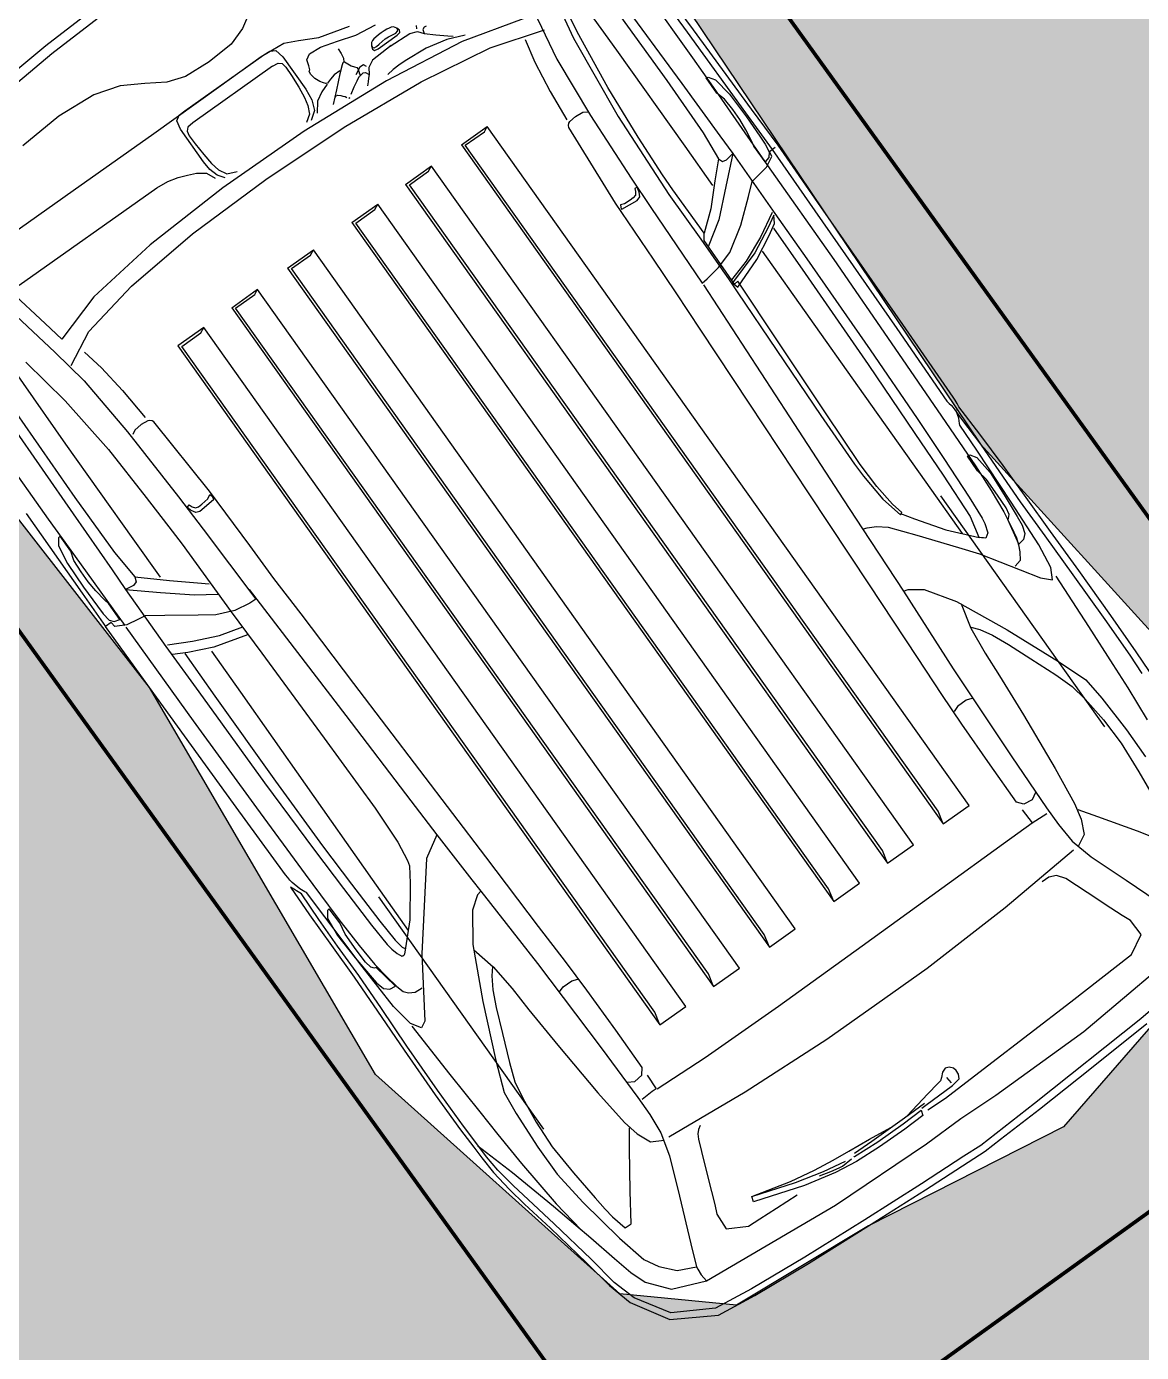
# Model space of a CAD drawing. Header units: millimetres. Extents: x 1170 to 1315, y 90 to 135.
# Drawn here: x 1291.532 to 1294.028, y 105.751 to 108.719 of the extents above; entities that cross this region are included whole.
import ezdxf

# ---------------------------------------------------------------- set-up
doc = ezdxf.new("R2010")
doc.units = ezdxf.units.MM
doc.header["$LTSCALE"] = 20
doc.header["$MEASUREMENT"] = 0
doc.layers.get('0').update_dxf_attribs({"linetype": 'CONTINUOUS'})
doc.layers.add('Indic_Corte_Vista', color=2, linetype='CONTINUOUS')
doc.layers.add('J-Paredes', color=7, linetype='CONTINUOUS')

# ---------------------------------------------------------------- blocks, each defined once
blk = doc.blocks.new('Austin Mini dessus')
at = {"color": 8, "flags": 128}
for points in [[(2.9944, 3.7997), (3.0997, 3.8021)], [(3.0997, 3.8021), (3.2215, 3.8034)], [(3.2215, 3.8034), (3.3188, 3.8025)], [(3.3188, 3.8025), (3.3675, 3.8008)], [(3.3675, 3.8008), (3.3972, 3.7998)], [(1.6304, 3.7968), (1.8484, 3.7979)], [(1.717, 3.7694), (1.7313, 3.7792)], [(1.7313, 3.7792), (1.7757, 3.7861)], [(1.7757, 3.7861), (1.8394, 3.7873)], [(1.8082, 3.7719), (1.7781, 3.7702)], [(1.8354, 3.7719), (1.8082, 3.7719)], [(1.8622, 3.7696), (1.8354, 3.7719)], [(1.8394, 3.7873), (1.8918, 3.7867)], [(1.8484, 3.7979), (1.9397, 3.7986)], [(1.8918, 3.7867), (1.9135, 3.786)], [(1.9135, 3.786), (1.9326, 3.7832)], [(1.9326, 3.7832), (1.942, 3.7759)], [(2.1078, 3.7972), (1.9397, 3.7986)], [(1.9397, 3.7828), (1.9397, 3.798)], [(1.952, 3.781), (1.9397, 3.7828)], [(1.942, 3.7759), (1.9455, 3.763)], [(1.9641, 3.7571), (1.952, 3.781)], [(2.4284, 3.7942), (2.1078, 3.7972)], [(2.6259, 3.7916), (2.4284, 3.7942)], [(2.6343, 3.7911), (2.6259, 3.7916)], [(2.642, 3.7903), (2.6343, 3.7911)], [(2.649, 3.7893), (2.642, 3.7903)], [(2.6704, 3.7837), (2.649, 3.7893)], [(2.6551, 3.7981), (2.7306, 3.7997)], [(2.6814, 3.7868), (2.6551, 3.7981)], [(2.6822, 3.7782), (2.6704, 3.7837)], [(2.7507, 3.7887), (2.6814, 3.7868)], [(2.6858, 3.7757), (2.6822, 3.7782)], [(2.7538, 3.7741), (2.6858, 3.7757)], [(2.7306, 3.7997), (2.8147, 3.7991)], [(2.7458, 3.7609), (2.7598, 3.7709)], [(2.8237, 3.7886), (2.7507, 3.7887)], [(2.8931, 3.7702), (2.7538, 3.7741)], [(2.7598, 3.7709), (2.8041, 3.7753)], [(2.8041, 3.7753), (2.8678, 3.772)], [(2.8147, 3.7991), (2.9021, 3.7984)], [(2.9048, 3.7882), (2.8237, 3.7886)], [(2.8678, 3.772), (2.9199, 3.7677)], [(2.9021, 3.7984), (2.9944, 3.7997)], [(2.9951, 3.7894), (2.9048, 3.7882)], [(3.0966, 3.7917), (2.9951, 3.7894)], [(3.2164, 3.793), (3.0966, 3.7917)], [(3.316, 3.7921), (3.2164, 3.793)], [(3.3693, 3.7904), (3.316, 3.7921)], [(3.4015, 3.7895), (3.3693, 3.7904)], [(3.3706, 3.7916), (3.4639, 3.7624)], [(3.3972, 3.7998), (3.439, 3.7972)], [(3.4406, 3.7862), (3.4015, 3.7895)], [(3.439, 3.7972), (3.4912, 3.7905)], [(3.4894, 3.7783), (3.4406, 3.7862)], [(3.5334, 3.7691), (3.4894, 3.7783)], [(3.4912, 3.7905), (3.5375, 3.7819)], [(3.5375, 3.7819), (3.6147, 3.7659)], [(1.4923, 3.7636), (1.6691, 3.7637)], [(1.6691, 3.7637), (1.7492, 3.7633)], [(1.716, 3.7644), (1.717, 3.7694)], [(1.7576, 3.764), (1.716, 3.7644)], [(1.7492, 3.7633), (1.9626, 3.7616)], [(1.7781, 3.7702), (1.7576, 3.764)], [(1.8896, 3.7653), (1.8622, 3.7696)], [(1.9022, 3.763), (1.8896, 3.7653)], [(1.9455, 3.763), (1.9022, 3.763)], [(1.9688, 3.7285), (1.9641, 3.7571)], [(1.9674, 3.7618), (2.2252, 3.7604)], [(2.2252, 3.7604), (2.4664, 3.7574)], [(2.4664, 3.7574), (2.6503, 3.7544)], [(2.6503, 3.7544), (2.7365, 3.753)], [(2.7365, 3.753), (2.7855, 3.7519)], [(2.7449, 3.7554), (2.7458, 3.7609)], [(2.7845, 3.7544), (2.7449, 3.7554)], [(2.8122, 3.7594), (2.7845, 3.7544)], [(2.7855, 3.7519), (2.851, 3.7488)], [(2.8551, 3.7596), (2.8122, 3.7594)], [(2.851, 3.7488), (2.9058, 3.7442)], [(2.8891, 3.7588), (2.8551, 3.7596)], [(2.9053, 3.7556), (2.8891, 3.7588)], [(3.0069, 3.7651), (2.8931, 3.7702)], [(2.9118, 3.7497), (2.9053, 3.7556)], [(2.9058, 3.7442), (2.9441, 3.7386)], [(2.913, 3.7465), (2.9118, 3.7497)], [(2.9725, 3.7349), (2.913, 3.7465)], [(2.9199, 3.7677), (2.9416, 3.7655)], [(2.9416, 3.7655), (2.9606, 3.76)], [(2.9606, 3.76), (2.9698, 3.7493)], [(2.9698, 3.7493), (2.9725, 3.7349)], [(3.0599, 3.7557), (3.0069, 3.7651)], [(3.0819, 3.7412), (3.0599, 3.7557)], [(3.0661, 3.7568), (3.2036, 3.7505)], [(3.0743, 3.7267), (3.0819, 3.7412)], [(3.2036, 3.7505), (3.3106, 3.7441)], [(3.3106, 3.7441), (3.3759, 3.7402)], [(3.4639, 3.7624), (3.5784, 3.7316)], [(3.6119, 3.753), (3.5334, 3.7691)], [(3.7239, 3.7317), (3.6119, 3.753)], [(3.6147, 3.7659), (3.7245, 3.7448)], [(3.7245, 3.7448), (3.7958, 3.7324)], [(1.4484, 3.7087), (1.6921, 3.7115)], [(1.6921, 3.7115), (1.8449, 3.713)], [(1.8449, 3.713), (1.8979, 3.7134)], [(1.8979, 3.7134), (2.0543, 3.714)], [(1.8979, 3.7134), (1.9484, 3.6539)], [(1.9009, 3.6943), (1.8979, 3.7134)], [(1.9715, 3.7117), (1.9688, 3.7285)], [(1.9964, 3.6756), (1.9715, 3.7117)], [(2.0543, 3.714), (2.1798, 3.7129)], [(2.094, 3.6816), (2.0773, 3.7122)], [(2.1798, 3.7129), (2.4309, 3.7103)], [(2.9441, 3.7386), (2.9744, 3.7329)], [(2.9469, 3.6452), (3.0743, 3.7267)], [(2.9744, 3.7329), (2.9916, 3.7274)], [(2.9916, 3.7274), (3.001, 3.7198)], [(3.001, 3.7198), (3.0087, 3.7071)], [(3.3759, 3.7402), (3.4593, 3.7344)], [(3.4593, 3.7344), (3.5777, 3.7235)], [(3.5777, 3.7235), (3.6563, 3.7118)], [(3.5784, 3.7316), (3.6421, 3.7153)], [(3.6421, 3.7153), (3.6846, 3.7048)], [(3.7964, 3.7192), (3.7239, 3.7317)], [(3.7958, 3.7324), (3.8536, 3.716)], [(3.8504, 3.7028), (3.7964, 3.7192)], [(3.8536, 3.716), (3.9358, 3.6662)], [(1.4355, 3.6849), (1.6643, 3.6871)], [(1.6643, 3.6871), (1.816, 3.6859)], [(1.816, 3.6859), (1.8868, 3.6804)], [(1.8868, 3.6804), (1.8979, 3.6843)], [(1.8979, 3.6843), (1.9009, 3.6943)], [(2.0537, 3.7091), (2.0796, 3.6584)], [(2.0918, 3.6884), (2.2083, 3.6887)], [(2.1175, 3.6272), (2.094, 3.6816)], [(2.2083, 3.6887), (2.4426, 3.6885)], [(2.4309, 3.7103), (2.6188, 3.7069)], [(2.4426, 3.6885), (2.6215, 3.6864)], [(2.6188, 3.7069), (2.7259, 3.7034)], [(2.6215, 3.6864), (2.7286, 3.6829)], [(2.7259, 3.7034), (2.8298, 3.6998)], [(2.7286, 3.6829), (2.8326, 3.6793)], [(2.8298, 3.6998), (2.8852, 3.6963)], [(2.8852, 3.6963), (2.8995, 3.6935)], [(2.8995, 3.6935), (2.9148, 3.6898)], [(2.9148, 3.6898), (2.9254, 3.6845)], [(2.9269, 3.6823), (2.9254, 3.6845)], [(2.9271, 3.6797), (2.9269, 3.6823)], [(3.0087, 3.7071), (3.01, 3.6884)], [(3.361, 3.68), (3.4507, 3.6839)], [(3.4507, 3.6839), (3.525, 3.6834)], [(3.525, 3.6834), (3.6102, 3.6722)], [(3.6846, 3.7048), (3.7528, 3.688)], [(3.7528, 3.688), (3.8, 3.6763)], [(3.9251, 3.6552), (3.8504, 3.7028)], [(1.8868, 3.6804), (1.9382, 3.6219)], [(1.9484, 3.6539), (1.9968, 3.5949)], [(2.0389, 3.6143), (1.9964, 3.6756)], [(2.0796, 3.6584), (2.1036, 3.6021)], [(2.8326, 3.6793), (2.8879, 3.6758)], [(2.8698, 3.6229), (2.9257, 3.6769)], [(2.8879, 3.6758), (2.8994, 3.674)], [(2.8994, 3.674), (2.9094, 3.6722)], [(2.9094, 3.6722), (2.9171, 3.6679)], [(2.9257, 3.6769), (2.9271, 3.6797)], [(3.2381, 3.6482), (3.3067, 3.6745)], [(3.3067, 3.6745), (3.361, 3.68)], [(3.3411, 3.6477), (3.4025, 3.6546)], [(3.4025, 3.6546), (3.4682, 3.6568)], [(3.4682, 3.6568), (3.5432, 3.6518)], [(3.5432, 3.6518), (3.6174, 3.6446)], [(3.6102, 3.6722), (3.7219, 3.6526)], [(3.7219, 3.6526), (3.793, 3.6355)], [(3.8, 3.6763), (3.8361, 3.6624)], [(3.8361, 3.6624), (3.8831, 3.6237)], [(3.9748, 3.5682), (3.9251, 3.6552)], [(3.9358, 3.6662), (3.9909, 3.5714)], [(1.2235, 3.6328), (1.5547, 3.6348)], [(1.5547, 3.6348), (1.8149, 3.6349)], [(1.8149, 3.6349), (1.9203, 3.6346)], [(2.1391, 3.55), (2.1175, 3.6272)], [(2.1218, 3.6365), (2.2347, 3.637)], [(2.2347, 3.637), (2.4865, 3.6382)], [(2.4865, 3.6382), (2.7473, 3.6393)], [(2.7473, 3.6393), (2.8869, 3.6399)], [(2.7793, 3.5129), (2.9469, 3.6452)], [(2.7871, 3.6502), (3.4246, 3.6502)], [(2.8029, 3.5745), (2.8698, 3.6229)], [(3.1134, 3.5955), (3.2381, 3.6482)], [(3.1969, 3.6007), (3.2592, 3.6259)], [(3.2592, 3.6259), (3.3014, 3.6408)], [(3.3014, 3.6408), (3.3411, 3.6477)], [(3.6174, 3.6446), (3.651, 3.6408)], [(3.651, 3.6408), (3.6741, 3.6378)], [(3.6741, 3.6378), (3.7107, 3.6285)], [(3.7107, 3.6285), (3.7113, 3.6124)], [(3.793, 3.6355), (3.8251, 3.6178)], [(3.8831, 3.6237), (3.9133, 3.5491)], [(1.3537, 3.601), (1.4755, 3.5794)], [(1.9382, 3.6219), (1.9794, 3.5737)], [(1.9968, 3.5949), (2.0262, 3.5518)], [(2.0615, 3.5818), (2.0389, 3.6143)], [(2.1036, 3.6021), (2.1179, 3.5483)], [(2.9962, 3.5397), (3.1134, 3.5955)], [(3.1417, 3.5787), (3.1969, 3.6007)], [(3.7113, 3.6124), (3.6503, 3.5725)], [(3.8251, 3.6178), (3.8563, 3.5892)], [(1.4755, 3.5794), (1.6204, 3.564)], [(1.6204, 3.564), (1.7565, 3.5569)], [(1.9794, 3.5737), (1.9962, 3.5536)], [(2.0778, 3.5418), (2.0615, 3.5818)], [(2.7705, 3.5534), (2.8029, 3.5745)], [(3.1044, 3.562), (3.1417, 3.5787)], [(3.6503, 3.5725), (3.5724, 3.5187)], [(3.8563, 3.5892), (3.8742, 3.5491)], [(3.9862, 3.4773), (3.9748, 3.5682)], [(3.9909, 3.5714), (4.0023, 3.48)], [(1.1011, 3.5379), (1.1017, 3.2922)], [(1.3084, 3.5158), (1.2053, 3.5371)], [(1.2404, 3.5618), (1.3729, 3.5353)], [(1.3729, 3.5353), (1.4635, 3.5186)], [(1.7565, 3.5569), (1.8523, 3.5529)], [(1.8523, 3.5529), (1.8885, 3.5517)], [(1.8885, 3.5517), (2.0756, 3.55)], [(2.0756, 3.55), (2.1906, 3.5477)], [(2.0837, 3.5046), (2.0778, 3.5418)], [(2.1906, 3.5477), (2.4267, 3.5434)], [(2.4267, 3.5434), (2.6206, 3.5411)], [(2.6206, 3.5411), (2.712, 3.5443)], [(2.712, 3.5443), (2.7579, 3.5502)], [(2.7579, 3.5502), (2.7705, 3.5534)], [(2.9326, 3.496), (2.9962, 3.5397)], [(3.0068, 3.545), (3.0636, 3.5315)], [(3.0618, 3.5326), (3.0778, 3.5457)], [(3.0778, 3.5457), (3.1044, 3.562)], [(3.8253, 3.5293), (3.8742, 3.5491)], [(3.8742, 3.5491), (3.8804, 3.5498)], [(3.8804, 3.5498), (3.8953, 3.5506)], [(3.8953, 3.5506), (3.9133, 3.5491)], [(3.9133, 3.5491), (3.9421, 3.2156)], [(1.2049, 3.5135), (1.2049, 3.1364)], [(1.3585, 3.5054), (1.3084, 3.5158)], [(1.323, 3.3924), (1.3585, 3.5054)], [(1.4186, 3.5228), (1.3793, 3.4466)], [(1.4635, 3.5186), (1.6129, 3.5061)], [(1.6129, 3.5061), (1.7979, 3.497)], [(2.0844, 3.4883), (2.0837, 3.5046)], [(2.7489, 3.4635), (2.7793, 3.5129)], [(3.0636, 3.5315), (3.1275, 3.5247)], [(3.1275, 3.5247), (3.1878, 3.5219)], [(3.1878, 3.5219), (3.29, 3.5153)], [(3.29, 3.5153), (3.4288, 3.5036)], [(3.4288, 3.5036), (3.5179, 3.4935)], [(3.5724, 3.5187), (3.5339, 3.4917)], [(3.7236, 3.4885), (3.8253, 3.5293)], [(1.4113, 3.481), (1.462, 3.47)], [(1.6169, 3.4714), (1.619, 3.4901)], [(1.619, 3.4901), (1.6245, 3.4999)], [(1.7979, 3.497), (1.8885, 3.4935)], [(1.8276, 3.494), (1.8263, 3.4879)], [(1.8263, 3.4879), (1.8336, 3.4853)], [(1.8388, 3.4912), (1.8276, 3.494)], [(1.8336, 3.4853), (1.8396, 3.4804)], [(1.8484, 3.4859), (1.8388, 3.4912)], [(1.8396, 3.4804), (1.8416, 3.4732)], [(1.8478, 3.437), (1.8517, 3.4767)], [(1.8517, 3.4767), (1.8484, 3.4859)], [(1.8885, 3.4935), (2.0844, 3.4883)], [(2.0579, 3.4882), (2.4134, 3.475)], [(2.4134, 3.475), (2.6537, 3.4666)], [(2.9113, 3.4668), (2.9326, 3.496)], [(3.5179, 3.4935), (3.5549, 3.4854)], [(3.5549, 3.4854), (3.5868, 3.4709)], [(3.6368, 3.4545), (3.7236, 3.4885)], [(3.9969, 3.3387), (3.9862, 3.4773)], [(4.0023, 3.48), (4.0132, 3.3405)], [(1.3793, 3.4466), (1.3517, 3.3099)], [(1.462, 3.47), (1.5309, 3.4613)], [(1.5309, 3.4613), (1.6094, 3.4548)], [(1.6186, 3.4546), (1.6169, 3.4714)], [(1.6207, 3.4502), (1.6186, 3.4546)], [(1.6242, 3.4468), (1.6207, 3.4502)], [(1.6285, 3.4452), (1.6242, 3.4468)], [(1.8272, 3.4328), (1.6285, 3.4452)], [(1.8386, 3.4462), (1.8339, 3.4369)], [(1.8409, 3.4637), (1.8386, 3.4462)], [(1.8416, 3.4732), (1.8409, 3.4637)], [(2.6537, 3.4666), (2.7489, 3.4635)], [(2.7489, 3.4635), (2.8086, 3.4608)], [(2.8086, 3.4608), (2.8767, 3.4577)], [(2.8767, 3.4577), (2.9092, 3.4563)], [(2.9092, 3.4563), (2.9113, 3.4668)], [(2.9092, 3.4563), (3.1149, 3.4465)], [(3.1149, 3.4465), (3.3513, 3.4394)], [(3.5836, 3.4404), (3.6368, 3.4545)], [(3.5868, 3.4709), (3.6013, 3.4438)], [(3.7841, 3.435), (3.8045, 3.444)], [(3.8045, 3.444), (3.8435, 3.4455)], [(3.8435, 3.4455), (3.8675, 3.4012)], [(1.9786, 3.4297), (1.8272, 3.4328)], [(1.8339, 3.4369), (1.8395, 3.4349)], [(1.8395, 3.4349), (1.8452, 3.4359)], [(1.8452, 3.4359), (1.8478, 3.437)], [(2.0699, 3.4284), (1.9786, 3.4297)], [(2.1695, 3.4247), (2.0699, 3.4284)], [(2.3653, 3.4184), (2.1695, 3.4247)], [(2.6091, 3.4106), (2.3653, 3.4184)], [(3.1945, 3.4428), (3.1904, 3.4299)], [(3.1904, 3.4299), (3.1906, 3.4059)], [(3.3513, 3.4394), (3.4895, 3.4367)], [(3.4471, 3.4365), (3.4563, 3.4213)], [(3.4563, 3.4213), (3.4534, 3.4004)], [(3.4895, 3.4367), (3.5356, 3.4366)], [(3.4973, 3.4027), (3.4982, 3.4219)], [(3.4982, 3.4219), (3.4986, 3.4312)], [(3.5356, 3.4366), (3.5836, 3.4404)], [(3.6013, 3.4314), (3.6181, 3.2335)], [(3.6968, 3.4013), (3.756, 3.4243)], [(3.756, 3.4243), (3.7841, 3.435)], [(1.3004, 3.222), (1.323, 3.3924)], [(2.8528, 3.4028), (2.6091, 3.4106)], [(3.0481, 3.3965), (2.8528, 3.4028)], [(3.147, 3.3929), (3.0481, 3.3965)], [(3.2267, 3.3909), (3.147, 3.3929)], [(3.1906, 3.4059), (3.1955, 3.3932)], [(3.3378, 3.39), (3.2267, 3.3909)], [(3.4403, 3.3899), (3.3378, 3.39)], [(3.4534, 3.4004), (3.4403, 3.3899)], [(3.4605, 3.391), (3.4969, 3.3921)], [(3.4969, 3.3921), (3.4973, 3.4027)], [(3.4984, 3.3906), (3.5032, 3.2619)], [(3.6439, 3.38), (3.6968, 3.4013)], [(3.8675, 3.4012), (3.8692, 3.3713)], [(3.6215, 3.3593), (3.6261, 3.3671)], [(3.6261, 3.3671), (3.6334, 3.3741)], [(3.6334, 3.3741), (3.6439, 3.38)], [(3.8294, 3.3605), (3.8176, 3.3569)], [(3.8176, 3.3569), (3.8402, 3.2669)], [(3.8176, 3.3569), (3.8491, 3.259)], [(3.8656, 3.2467), (3.8294, 3.3605)], [(3.8692, 3.3713), (3.8712, 3.3271)], [(0.9474, 3.2223), (0.9547, 3.3266)], [(3.8712, 3.3271), (3.8736, 3.2722)], [(4.0064, 3.181), (3.9969, 3.3387)], [(4.0132, 3.3405), (4.0227, 3.1819)], [(1.3517, 3.3099), (1.3356, 3.1305)], [(1.521, 3.3024), (3.3849, 3.3024)], [(1.521, 3.2314), (1.521, 3.3024)], [(3.3552, 3.2953), (1.5269, 3.296)], [(1.5269, 3.296), (1.5269, 3.2434)], [(3.3849, 3.3024), (3.3552, 3.2953)], [(3.3849, 3.3024), (3.3849, 3.2314)], [(1.1017, 3.2922), (1.1017, 3.0712)], [(3.8402, 3.2669), (3.8508, 3.2084)], [(0.8092, 3.2537), (0.8014, 3.1546)], [(0.8246, 3.1546), (0.8325, 3.2537)], [(1.5269, 3.2434), (1.521, 3.2314)], [(3.5032, 3.2619), (3.5043, 3.0618)], [(3.8491, 3.259), (3.8648, 3.1939)], [(3.8822, 3.1732), (3.8656, 3.2467)], [(0.9535, 3.1308), (0.9474, 3.2223)], [(1.2904, 3.0155), (1.3004, 3.222)], [(3.3849, 3.2314), (1.521, 3.2314)], [(3.6181, 3.2335), (3.6277, 3.0159)], [(3.8508, 3.2084), (3.8565, 3.1612)], [(3.868, 3.2065), (3.8741, 3.1805)], [(3.9421, 3.2156), (3.9474, 2.9699)], [(3.8648, 3.1939), (3.8741, 3.1401)], [(3.8741, 3.1805), (3.8782, 3.1603)], [(4.0139, 3.0308), (4.0064, 3.181)], [(4.0227, 3.1819), (4.0303, 3.0312)], [(0.8014, 3.1546), (0.7962, 3.0235)], [(0.8194, 3.0235), (0.8246, 3.1546)], [(1.521, 3.1548), (3.3849, 3.1548)], [(1.521, 3.1548), (3.3849, 3.1548)], [(1.521, 3.1548), (1.521, 3.0837)], [(3.3552, 3.1477), (1.5269, 3.1484)], [(1.5269, 3.1484), (1.5269, 3.0958)], [(3.3849, 3.1548), (3.3552, 3.1477)], [(3.3849, 3.1548), (3.3849, 3.0838)], [(3.8565, 3.1612), (3.8604, 3.1213)], [(3.8797, 3.1523), (3.8778, 3.1263)], [(3.8782, 3.1603), (3.8797, 3.1523)], [(3.8893, 3.1208), (3.8822, 3.1732)], [(0.9712, 3.0712), (0.9535, 3.1308)], [(1.2049, 3.1364), (1.2077, 3.1082)], [(1.3356, 3.1305), (1.3308, 2.9266)], [(3.8604, 3.1213), (3.8653, 3.0676)], [(3.8772, 3.1193), (3.8773, 3.1186)], [(3.8773, 3.1186), (3.8774, 3.1179)], [(3.8774, 3.1179), (3.8775, 3.1172)], [(3.8927, 3.0595), (3.8893, 3.1208)], [(1.2077, 3.1082), (1.214, 3.084)], [(1.5269, 3.0958), (1.521, 3.0837)], [(3.8718, 3.1136), (3.8718, 3.0663)], [(3.8775, 3.1172), (3.8809, 3.056)], [(0.9991, 3.0226), (0.9712, 3.0712)], [(1.1017, 3.0712), (1.1013, 2.893)], [(1.214, 3.084), (1.2213, 3.064)], [(1.2213, 3.064), (1.2296, 3.0447)], [(3.3849, 3.0838), (1.521, 3.0838)], [(3.5043, 3.0618), (3.503, 2.8311)], [(3.8653, 3.0676), (3.8715, 3.0137)], [(3.8718, 3.0663), (3.8715, 2.9763)], [(3.8927, 2.9903), (3.8927, 3.0595)], [(1.2296, 3.0447), (1.2425, 3.0269)], [(3.8809, 3.056), (3.8809, 2.9867)], [(4.019, 2.9175), (4.0139, 3.0308)], [(4.0303, 3.0312), (4.0353, 2.9173)], [(1.0249, 2.9807), (0.9991, 3.0226)], [(1.1016, 3.0013), (1.1008, 2.9854)], [(1.1087, 3.0128), (1.1016, 3.0013)], [(1.1289, 3.0172), (1.1087, 3.0128)], [(1.2179, 3.0172), (1.1289, 3.0172)], [(1.1326, 2.9863), (1.1344, 3.0006)], [(1.1344, 3.0006), (1.1406, 3.0076)], [(1.1406, 3.0076), (1.1521, 3.0095)], [(1.1521, 3.0095), (1.1745, 3.009)], [(1.1745, 3.009), (1.2048, 3.0074)], [(1.2048, 3.0074), (1.2315, 3.0045)], [(1.2406, 3.0157), (1.2179, 3.0172)], [(1.2315, 3.0045), (1.2524, 3.0002)], [(1.2601, 3.01), (1.2406, 3.0157)], [(1.2425, 3.0269), (1.263, 3.0168)], [(1.2524, 3.0002), (1.27, 2.9903)], [(1.275, 2.9987), (1.2601, 3.01)], [(1.2927, 2.7938), (1.2904, 3.0155)], [(1.521, 3.0018), (3.3849, 3.0018)], [(1.521, 3.0018), (1.521, 2.9307)], [(1.521, 3.0017), (3.3849, 3.0017)], [(3.3849, 3.0017), (3.3552, 2.9947)], [(3.3849, 3.0018), (3.3849, 2.9307)], [(3.6277, 3.0159), (3.6279, 2.8795)], [(1.0386, 2.9396), (1.0249, 2.9807)], [(1.1008, 2.9854), (1.1008, 2.7686)], [(1.1326, 2.7677), (1.1326, 2.9863)], [(1.27, 2.9903), (1.2792, 2.9682)], [(3.3552, 2.9947), (1.5269, 2.9954)], [(1.5269, 2.9954), (1.5269, 2.9427)], [(3.8717, 2.9689), (3.8581, 2.9022)], [(3.8715, 2.9763), (3.8713, 2.9207)], [(3.8809, 2.9867), (3.8793, 2.9363)], [(3.8911, 2.9399), (3.8927, 2.9903)], [(3.9474, 2.9699), (3.9456, 2.8742)], [(1.0427, 2.877), (1.0386, 2.9396)], [(1.5269, 2.9427), (1.521, 2.9307)], [(3.8793, 2.9363), (3.8911, 2.9399)], [(1.3308, 2.9266), (1.3369, 2.7159)], [(3.3849, 2.9307), (1.521, 2.9307)], [(3.8763, 2.9214), (3.8745, 2.8469)], [(3.8764, 2.9319), (3.8763, 2.9214)], [(3.8871, 2.9232), (3.8888, 2.876)], [(4.0208, 2.8728), (4.019, 2.9175)], [(4.0353, 2.9173), (4.0372, 2.8721)], [(1.1013, 2.893), (1.1007, 2.7756)], [(3.8581, 2.9022), (3.8521, 2.8707)], [(1.0386, 2.8145), (1.0427, 2.877)], [(3.6279, 2.8795), (3.6277, 2.7413)], [(3.8378, 2.8476), (3.8458, 2.8564)], [(3.8458, 2.8564), (3.8507, 2.8629)], [(3.8521, 2.8707), (3.8507, 2.8629)], [(3.8888, 2.876), (3.8844, 2.7575)], [(3.9456, 2.8742), (3.9489, 2.78)], [(4.0141, 2.7205), (4.0208, 2.8728)], [(4.0372, 2.8721), (4.0353, 2.829)], [(1.521, 2.8252), (3.3849, 2.8252)], [(1.521, 2.8252), (3.3849, 2.8252)], [(1.521, 2.8252), (1.521, 2.7541)], [(3.3849, 2.8252), (3.3552, 2.8181)], [(3.3849, 2.8252), (3.3849, 2.7542)], [(3.503, 2.8311), (3.5007, 2.6103)], [(3.8333, 2.8378), (3.8378, 2.8476)], [(3.8369, 2.8289), (3.8333, 2.8378)], [(3.8449, 2.8226), (3.8369, 2.8289)], [(3.8518, 2.8207), (3.8449, 2.8226)], [(3.8621, 2.821), (3.8518, 2.8207)], [(3.8688, 2.8456), (3.8527, 2.8468)], [(3.8712, 2.8257), (3.8621, 2.821)], [(3.8745, 2.8469), (3.8712, 2.8257)], [(4.0353, 2.829), (4.0303, 2.7187)], [(1.0249, 2.7734), (1.0386, 2.8145)], [(1.307, 2.578), (1.2927, 2.7938)], [(3.3552, 2.8181), (1.5269, 2.8188)], [(1.5269, 2.8188), (1.5269, 2.7662)], [(0.9991, 2.7314), (1.0249, 2.7734)], [(1.1007, 2.7756), (1.1055, 2.717)], [(1.1008, 2.7686), (1.1016, 2.7527)], [(1.1326, 2.7677), (1.1344, 2.7534)], [(1.2505, 2.7536), (1.268, 2.7619)], [(1.2676, 2.7483), (1.2824, 2.7671)], [(1.268, 2.7619), (1.2795, 2.7785)], [(1.5269, 2.7662), (1.521, 2.7541)], [(3.9489, 2.78), (3.9462, 2.5372)], [(1.1016, 2.7527), (1.1087, 2.7412)], [(1.1087, 2.7412), (1.1289, 2.7368)], [(1.1289, 2.7368), (1.2179, 2.7368)], [(1.1344, 2.7534), (1.1406, 2.7464)], [(1.1406, 2.7464), (1.1521, 2.7446)], [(1.1521, 2.7446), (1.1745, 2.745)], [(1.1745, 2.745), (1.2048, 2.7466)], [(1.2048, 2.7466), (1.2315, 2.7495)], [(1.2179, 2.7368), (1.2453, 2.7392)], [(1.2315, 2.7495), (1.2505, 2.7536)], [(1.2453, 2.7392), (1.2676, 2.7483)], [(1.2551, 2.7309), (1.276, 2.7469)], [(3.3849, 2.7542), (1.521, 2.7542)], [(3.6277, 2.7413), (3.6181, 2.5203)], [(3.8844, 2.7575), (3.8754, 2.5224)], [(1.1055, 2.717), (1.1196, 2.6871)], [(1.1879, 2.7044), (1.1793, 2.701)], [(1.1894, 2.7071), (1.1879, 2.7044)], [(1.1965, 2.7087), (1.1894, 2.7071)], [(1.2102, 2.7066), (1.1965, 2.7087)], [(1.2218, 2.7011), (1.2102, 2.7066)], [(1.2364, 2.6909), (1.2436, 2.7106)], [(1.2436, 2.7106), (1.2551, 2.7309)], [(1.2586, 2.6815), (1.2815, 2.7064)], [(1.3369, 2.7159), (1.3537, 2.5166)], [(3.9974, 2.4164), (4.0141, 2.7205)], [(4.0303, 2.7187), (4.0227, 2.5701)], [(1.1196, 2.6871), (1.1407, 2.6458)], [(1.1655, 2.6964), (1.1583, 2.6841)], [(1.1583, 2.6841), (1.1602, 2.6556)], [(1.1793, 2.701), (1.1655, 2.6964)], [(1.2296, 2.696), (1.2218, 2.7011)], [(1.2286, 2.6664), (1.2314, 2.6783)], [(1.2336, 2.6927), (1.2296, 2.696)], [(1.2314, 2.6783), (1.2342, 2.6856)], [(1.235, 2.6895), (1.2336, 2.6927)], [(1.2342, 2.6856), (1.235, 2.6895)], [(1.2344, 2.6544), (1.2586, 2.6815)], [(1.2705, 2.6928), (1.2693, 2.6894)], [(1.2693, 2.6894), (1.2703, 2.6857)], [(1.2703, 2.6857), (1.2746, 2.681)], [(1.2746, 2.681), (1.2785, 2.6776)], [(1.2785, 2.6776), (1.2823, 2.6745)], [(1.2823, 2.6745), (1.286, 2.6721)], [(1.521, 2.6777), (3.3849, 2.6777)], [(1.521, 2.6777), (1.521, 2.6065)], [(1.521, 2.6776), (3.3849, 2.6776)], [(3.3849, 2.6776), (3.3552, 2.6705)], [(3.3849, 2.6777), (3.3849, 2.6066)], [(1.1407, 2.6458), (1.1591, 2.5751)], [(1.1602, 2.6556), (1.1712, 2.6165)], [(1.2206, 2.6388), (1.2344, 2.6544)], [(1.2283, 2.6506), (1.2286, 2.6664)], [(1.2767, 2.6451), (1.2691, 2.6322)], [(1.286, 2.6602), (1.2767, 2.6451)], [(1.2901, 2.67), (1.2902, 2.6692)], [(1.2903, 2.6674), (1.2901, 2.67)], [(1.2902, 2.6692), (1.2903, 2.6683)], [(1.2903, 2.6683), (1.2903, 2.6674)], [(3.3552, 2.6705), (1.5269, 2.6712)], [(1.5269, 2.6712), (1.5269, 2.6186)], [(1.1712, 2.6165), (1.184, 2.5749)], [(1.1861, 2.6248), (1.1983, 2.6254)], [(1.1983, 2.6254), (1.2099, 2.6274)], [(1.2099, 2.6274), (1.2179, 2.6325)], [(1.2173, 2.6328), (1.2174, 2.6346)], [(1.2179, 2.6325), (1.2173, 2.6328)], [(1.2174, 2.6346), (1.2206, 2.6388)], [(1.2179, 2.6307), (1.226, 2.6273)], [(1.226, 2.6273), (1.234, 2.623)], [(1.234, 2.623), (1.2401, 2.6184)], [(1.2401, 2.6184), (1.2445, 2.6153)], [(1.2445, 2.6153), (1.2492, 2.6149)], [(1.2478, 2.609), (1.2564, 2.6266)], [(1.2492, 2.6149), (1.2546, 2.6166)], [(1.2546, 2.6166), (1.2595, 2.6184)], [(1.2595, 2.6184), (1.2623, 2.6189)], [(1.2623, 2.6189), (1.2632, 2.6189)], [(1.2632, 2.6157), (1.2624, 2.6105)], [(1.2639, 2.6197), (1.2632, 2.6157)], [(1.2691, 2.6322), (1.2637, 2.6225)], [(1.2637, 2.6225), (1.2638, 2.6219)], [(1.2638, 2.6219), (1.2639, 2.6197)], [(1.279, 2.6074), (1.285, 2.6129)], [(1.285, 2.6129), (1.2921, 2.6194)], [(1.5269, 2.6186), (1.521, 2.6065)], [(1.2485, 2.5997), (1.2478, 2.609)], [(1.255, 2.5958), (1.2485, 2.5997)], [(1.2515, 2.5771), (1.2598, 2.5934)], [(1.2598, 2.5934), (1.2732, 2.6021)], [(1.2624, 2.6105), (1.2647, 2.6055)], [(1.2647, 2.6055), (1.2732, 2.6021)], [(1.2732, 2.6021), (1.279, 2.6074)], [(3.3849, 2.6066), (1.521, 2.6066)], [(3.5007, 2.6103), (3.4987, 2.4401)], [(1.184, 2.5749), (1.1902, 2.5259)], [(1.2153, 2.5514), (1.218, 2.556)], [(1.218, 2.556), (1.2242, 2.5604)], [(1.2242, 2.5604), (1.2316, 2.5628)], [(1.2242, 2.5604), (1.2279, 2.5607)], [(1.2279, 2.5607), (1.2312, 2.5579)], [(1.2312, 2.5579), (1.2319, 2.5522)], [(1.2316, 2.5628), (1.2362, 2.5607)], [(1.2362, 2.5607), (1.2378, 2.5522)], [(1.2487, 2.5245), (1.2515, 2.5771)], [(1.2952, 2.5513), (1.2971, 2.5676)], [(1.3331, 2.3893), (1.307, 2.578)], [(4.0227, 2.5701), (4.0132, 2.4114)], [(1.2129, 2.5259), (1.213, 2.5337)], [(1.213, 2.5181), (1.2129, 2.5259)], [(1.213, 2.5337), (1.2135, 2.541)], [(1.2135, 2.541), (1.2142, 2.5468)], [(1.2142, 2.5468), (1.2153, 2.5514)], [(1.2293, 2.5353), (1.2287, 2.5263)], [(1.2287, 2.5263), (1.2293, 2.5172)], [(1.2305, 2.5442), (1.2293, 2.5353)], [(1.2319, 2.5522), (1.2305, 2.5442)], [(1.2378, 2.5522), (1.2378, 2.4996)], [(1.2487, 2.5272), (1.2506, 2.4745)], [(1.2945, 2.5182), (1.2946, 2.5357)], [(1.2946, 2.5357), (1.2952, 2.5513)], [(1.521, 2.5246), (3.3849, 2.5246)], [(1.521, 2.5246), (3.3849, 2.5246)], [(1.521, 2.5246), (1.521, 2.4535)], [(3.3849, 2.5246), (3.3552, 2.5175)], [(3.3849, 2.5246), (3.3849, 2.4536)], [(3.9462, 2.5372), (3.9187, 2.2052)], [(1.2135, 2.5107), (1.213, 2.5181)], [(1.2142, 2.505), (1.2135, 2.5107)], [(1.2153, 2.5004), (1.2142, 2.505)], [(1.218, 2.4957), (1.2153, 2.5004)], [(1.2242, 2.4914), (1.218, 2.4957)], [(1.2293, 2.5172), (1.2305, 2.5078)], [(1.2305, 2.5078), (1.2319, 2.4996)], [(1.2319, 2.4996), (1.2312, 2.4938)], [(1.2378, 2.4996), (1.2362, 2.4911)], [(1.2987, 2.4638), (1.2945, 2.5182)], [(1.3537, 2.5166), (1.3811, 2.3466)], [(3.3552, 2.5175), (1.5269, 2.5182)], [(1.5269, 2.5182), (1.5269, 2.4656)], [(3.6181, 2.5203), (3.6013, 2.3205)], [(3.8754, 2.5224), (3.8675, 2.3507)], [(1.2316, 2.489), (1.2242, 2.4914)], [(1.2279, 2.4911), (1.2242, 2.4914)], [(1.2312, 2.4938), (1.2279, 2.4911)], [(1.2362, 2.4911), (1.2316, 2.489)], [(1.2506, 2.4745), (1.2571, 2.4576)], [(1.5269, 2.4656), (1.521, 2.4535)], [(1.2514, 2.4554), (1.2447, 2.4518)], [(1.2571, 2.4576), (1.2692, 2.4481)], [(1.2579, 2.4403), (1.2605, 2.4451)], [(1.2585, 2.435), (1.2579, 2.4403)], [(1.2605, 2.4451), (1.2692, 2.4481)], [(1.2692, 2.4481), (1.287, 2.4285)], [(1.3098, 2.4149), (1.2987, 2.4638)], [(3.3849, 2.4536), (1.521, 2.4536)], [(3.4987, 2.4401), (3.4984, 2.3614)], [(1.287, 2.4285), (1.3044, 2.4082)], [(1.3044, 2.4082), (1.3122, 2.3989)], [(1.3256, 2.3754), (1.3098, 2.4149)], [(3.6192, 2.401), (3.619, 2.419)], [(3.9754, 2.1881), (3.9974, 2.4164)], [(1.3706, 2.2486), (1.3331, 2.3893)], [(3.6261, 2.3848), (3.6192, 2.401)], [(3.6439, 2.372), (3.6261, 2.3848)], [(1.3811, 2.3466), (1.4186, 2.2238)], [(2.8528, 2.3496), (2.6091, 2.3418)], [(3.0481, 2.356), (2.8528, 2.3496)], [(3.147, 2.3596), (3.0481, 2.356)], [(3.2267, 2.3616), (3.147, 2.3596)], [(3.189, 2.3226), (3.1892, 2.3465)], [(3.1892, 2.3465), (3.1942, 2.3592)], [(3.3378, 2.3625), (3.2267, 2.3616)], [(3.4403, 2.3625), (3.3378, 2.3625)], [(3.4534, 2.352), (3.4403, 2.3625)], [(3.4563, 2.3312), (3.4534, 2.352)], [(3.462, 2.3625), (3.4984, 2.3614)], [(3.4984, 2.3614), (3.4988, 2.3509)], [(3.4988, 2.3509), (3.4997, 2.3317)], [(3.6968, 2.3507), (3.6439, 2.372)], [(3.756, 2.3277), (3.6968, 2.3507)], [(3.8675, 2.3507), (3.8435, 2.3065)], [(1.8272, 2.3184), (1.6285, 2.3056)], [(1.9786, 2.3223), (1.8272, 2.3184)], [(2.0699, 2.3241), (1.9786, 2.3223)], [(2.1695, 2.3277), (2.0699, 2.3241)], [(2.3653, 2.3341), (2.1695, 2.3277)], [(2.6091, 2.3418), (2.3653, 2.3341)], [(3.1931, 2.3097), (3.189, 2.3226)], [(3.4471, 2.3159), (3.4563, 2.3312)], [(3.4997, 2.3317), (3.5002, 2.3223)], [(3.7841, 2.317), (3.756, 2.3277)], [(3.8045, 2.308), (3.7841, 2.317)], [(1.4655, 2.2834), (1.5384, 2.2936)], [(1.5384, 2.2936), (1.6121, 2.3001)], [(1.6186, 2.2962), (1.6169, 2.2793)], [(1.6207, 2.3005), (1.6186, 2.2962)], [(1.6242, 2.304), (1.6207, 2.3005)], [(1.6285, 2.3056), (1.6242, 2.304)], [(1.8366, 2.3114), (1.8412, 2.3145)], [(1.8403, 2.3032), (1.8366, 2.3114)], [(1.8402, 2.2793), (1.8406, 2.2877)], [(1.8406, 2.2877), (1.8403, 2.3032)], [(1.8412, 2.3145), (1.8449, 2.3155)], [(1.8449, 2.3155), (1.8464, 2.3155)], [(1.8464, 2.3155), (1.8503, 2.2758)], [(2.4428, 2.2777), (2.6647, 2.2869)], [(2.6647, 2.2869), (2.7418, 2.2903)], [(2.7418, 2.2903), (2.9092, 2.2957)], [(2.7431, 2.2881), (2.7462, 2.2798)], [(2.9092, 2.2957), (3.1149, 2.3055)], [(2.9092, 2.2957), (2.9113, 2.2851)], [(3.1149, 2.3055), (3.3513, 2.3125)], [(3.3513, 2.3125), (3.4895, 2.3152)], [(3.4895, 2.3152), (3.5356, 2.3154)], [(3.5356, 2.3154), (3.5836, 2.3116)], [(3.5836, 2.3116), (3.6368, 2.2975)], [(3.5868, 2.2811), (3.6013, 2.3081)], [(3.6368, 2.2975), (3.725, 2.2641)], [(3.8435, 2.3065), (3.8045, 2.308)], [(1.4113, 2.2714), (1.4655, 2.2834)], [(1.6169, 2.2793), (1.619, 2.2606)], [(1.619, 2.2606), (1.6245, 2.2509)], [(1.6349, 2.2506), (1.8016, 2.2577)], [(1.8016, 2.2577), (1.881, 2.2603)], [(1.825, 2.2645), (1.8322, 2.2671)], [(1.8262, 2.2584), (1.825, 2.2645)], [(1.8375, 2.2613), (1.8262, 2.2584)], [(1.8322, 2.2671), (1.8383, 2.272)], [(1.847, 2.2665), (1.8375, 2.2613)], [(1.8383, 2.272), (1.8402, 2.2793)], [(1.8503, 2.2758), (1.847, 2.2665)], [(1.881, 2.2603), (2.0858, 2.2644)], [(2.0858, 2.2644), (2.0844, 2.2494)], [(2.0905, 2.2638), (2.4428, 2.2777)], [(2.7462, 2.2798), (2.7556, 2.2611)], [(2.7556, 2.2611), (2.7718, 2.2409)], [(2.9113, 2.2851), (2.9326, 2.256)], [(3.4288, 2.2483), (3.5179, 2.2584)], [(3.5179, 2.2584), (3.5549, 2.2666)], [(3.5724, 2.2333), (3.5339, 2.2602)], [(3.5549, 2.2666), (3.5868, 2.2811)], [(3.725, 2.2641), (3.8293, 2.2244)], [(1.3891, 2.2224), (1.4881, 2.2396)], [(1.4881, 2.2396), (1.6349, 2.2506)], [(2.0844, 2.2494), (2.0784, 2.2142)], [(2.7718, 2.2409), (2.8239, 2.1987)], [(2.9326, 2.256), (2.9962, 2.2123)], [(3.0636, 2.2205), (3.1275, 2.2272)], [(3.1275, 2.2272), (3.1878, 2.23)], [(3.1878, 2.23), (3.29, 2.2366)], [(3.29, 2.2366), (3.4288, 2.2483)], [(3.6503, 2.1795), (3.5724, 2.2333)], [(1.4713, 2.1819), (1.6721, 2.2014)], [(1.6721, 2.2014), (1.8808, 2.2103)], [(1.8808, 2.2103), (2.0035, 2.2094)], [(1.9914, 2.152), (2.0269, 2.2058)], [(2.0102, 2.2055), (1.9967, 2.1959)], [(2.0035, 2.2094), (2.0815, 2.2103)], [(2.1294, 2.2062), (2.0102, 2.2055)], [(2.0784, 2.2142), (2.0651, 2.1737)], [(2.0815, 2.2103), (2.0895, 2.2105)], [(2.0895, 2.2105), (2.1118, 2.2109)], [(2.0987, 2.1289), (2.1242, 2.2089)], [(2.1021, 2.1554), (2.1177, 2.2065)], [(2.1118, 2.2109), (2.1463, 2.2115)], [(2.1389, 2.2041), (2.1134, 2.1336)], [(2.1242, 2.2089), (2.1389, 2.2041)], [(2.128, 2.1963), (2.1294, 2.2062)], [(2.2935, 2.2014), (2.128, 2.1963)], [(2.1463, 2.2115), (2.305, 2.215)], [(2.4818, 2.2073), (2.2935, 2.2014)], [(2.305, 2.215), (2.4809, 2.219)], [(2.4809, 2.219), (2.6134, 2.2208)], [(2.6213, 2.2106), (2.4818, 2.2073)], [(2.6134, 2.2208), (2.6469, 2.2196)], [(2.6829, 2.2085), (2.6213, 2.2106)], [(2.6469, 2.2196), (2.7143, 2.2143)], [(2.7355, 2.2029), (2.6829, 2.2085)], [(2.7143, 2.2143), (2.7654, 2.2024)], [(2.7627, 2.1969), (2.7355, 2.2029)], [(2.7654, 2.2024), (2.7627, 2.1969)], [(2.763, 2.2003), (2.7912, 2.1821)], [(2.8239, 2.1987), (2.9002, 2.139)], [(2.9962, 2.2123), (3.1134, 2.1564)], [(3.0068, 2.207), (3.0636, 2.2205)], [(3.0618, 2.2194), (3.0778, 2.2063)], [(3.0778, 2.2063), (3.1044, 2.19)], [(1.2652, 2.143), (1.4713, 2.1819)], [(1.606, 2.1833), (1.4643, 2.1668)], [(1.7357, 2.1921), (1.606, 2.1833)], [(1.8362, 2.1961), (1.7357, 2.1921)], [(1.8766, 2.1969), (1.8362, 2.1961)], [(1.9967, 2.1959), (1.8766, 2.1969)], [(1.961, 2.1517), (1.9967, 2.1959)], [(2.0651, 2.1737), (2.0297, 2.1186)], [(2.7912, 2.1821), (2.8517, 2.139)], [(3.1044, 2.19), (3.1417, 2.1733)], [(3.1417, 2.1733), (3.1969, 2.1512)], [(3.7113, 2.1396), (3.6503, 2.1795)], [(1.4643, 2.1668), (1.3475, 2.1478)], [(1.9146, 2.1086), (1.961, 2.1517)], [(1.9396, 2.0961), (1.9914, 2.152)], [(2.0769, 2.098), (2.1021, 2.1554)], [(2.8517, 2.139), (2.9088, 2.0884)], [(2.9002, 2.139), (2.9394, 2.1086)], [(3.1134, 2.1564), (3.2381, 2.1037)], [(3.1969, 2.1512), (3.2592, 2.1261)], [(1.216, 2.1209), (1.5491, 2.1189)], [(1.5491, 2.1189), (1.8129, 2.1188)], [(1.8129, 2.1188), (1.9203, 2.1191)], [(1.8792, 2.0733), (1.9146, 2.1086)], [(2.0297, 2.1186), (1.9872, 2.0669)], [(2.0692, 2.0713), (2.0987, 2.1289)], [(2.1134, 2.1336), (2.085, 2.08)], [(2.1047, 2.1129), (2.4742, 2.1134)], [(2.4742, 2.1134), (2.7383, 2.1137)], [(2.7383, 2.1137), (2.8794, 2.1139)], [(2.9394, 2.1086), (3.062, 2.0282)], [(3.2592, 2.1261), (3.3014, 2.1112)], [(3.3014, 2.1112), (3.3411, 2.1043)], [(1.8882, 2.0405), (1.9396, 2.0961)], [(2.0471, 2.045), (2.0769, 2.098)], [(2.085, 2.08), (2.0706, 2.0548)], [(2.7825, 2.1047), (3.4166, 2.1047)], [(2.8587, 2.0775), (2.9076, 2.0883)], [(2.9122, 2.0845), (2.9088, 2.0884)], [(2.9154, 2.0806), (2.9122, 2.0845)], [(2.9182, 2.0768), (2.9154, 2.0806)], [(3.2381, 2.1037), (3.3067, 2.0774)], [(3.3411, 2.1043), (3.4025, 2.0974)], [(3.4025, 2.0974), (3.4682, 2.0952)], [(3.4682, 2.0952), (3.5432, 2.1001)], [(3.5432, 2.1001), (3.6174, 2.1074)], [(1.4497, 2.0682), (1.6696, 2.0663)], [(1.6696, 2.0663), (1.8124, 2.0677)], [(1.8124, 2.0677), (1.8792, 2.0733)], [(1.8792, 2.0733), (1.8898, 2.0695)], [(1.8917, 2.0596), (1.8882, 2.0405)], [(1.8898, 2.0695), (1.8917, 2.0596)], [(1.9872, 2.0669), (1.9647, 2.0412)], [(2.0542, 2.0453), (2.0692, 2.0713)], [(2.0706, 2.0548), (2.0542, 2.0453)], [(2.0774, 2.0623), (2.2014, 2.0637)], [(2.2014, 2.0637), (2.4493, 2.0668)], [(2.4493, 2.0668), (2.6356, 2.0705)], [(2.6113, 2.0468), (2.7183, 2.0504)], [(2.6356, 2.0705), (2.7481, 2.0732)], [(2.7183, 2.0504), (2.8223, 2.0539)], [(2.7481, 2.0732), (2.8587, 2.0775)], [(2.8223, 2.0539), (2.8776, 2.0574)], [(2.8776, 2.0574), (2.8901, 2.0597)], [(2.8901, 2.0597), (2.9115, 2.0664)], [(2.9115, 2.0664), (2.9182, 2.0768)], [(3.0039, 2.0429), (3.008, 2.0596)], [(3.3067, 2.0774), (3.361, 2.072)], [(3.361, 2.072), (3.4507, 2.0681)], [(3.4507, 2.0681), (3.525, 2.0686)], [(1.4588, 2.0461), (1.6944, 2.0429)], [(1.6944, 2.0429), (1.839, 2.0411)], [(1.839, 2.0411), (1.8882, 2.0405)], [(1.8882, 2.0405), (2.0521, 2.0412)], [(1.9618, 2.0246), (1.9568, 1.9964)], [(1.9647, 2.0412), (1.9618, 2.0246)], [(2.0521, 2.0412), (2.1763, 2.0418)], [(2.1763, 2.0418), (2.4248, 2.0438)], [(2.4248, 2.0438), (2.6113, 2.0468)], [(2.9725, 2.0244), (2.913, 2.0128)], [(2.9302, 2.0151), (2.9574, 2.0204)], [(2.9574, 2.0204), (2.9729, 2.0257)], [(2.9698, 2.01), (2.9725, 2.0244)], [(2.9729, 2.0257), (2.9874, 2.0323)], [(2.9874, 2.0323), (3.0039, 2.0429)], [(3.062, 2.0282), (3.0814, 2.0091)], [(1.4847, 1.9901), (1.6616, 1.9901)], [(1.6616, 1.9901), (1.7416, 1.9904)], [(1.7576, 1.9915), (1.716, 1.9911)], [(1.716, 1.9911), (1.717, 1.9861)], [(1.7416, 1.9904), (1.9551, 1.9922)], [(1.7781, 1.9852), (1.7576, 1.9915)], [(1.8896, 1.9901), (1.8622, 1.9859)], [(1.9022, 1.9924), (1.8896, 1.9901)], [(1.9455, 1.9924), (1.9022, 1.9924)], [(1.942, 1.9796), (1.9455, 1.9924)], [(1.9568, 1.9964), (1.9445, 1.9728)], [(1.9551, 1.9922), (2.2129, 1.9935)], [(2.2129, 1.9935), (2.454, 1.9966)], [(2.454, 1.9966), (2.638, 1.9996)], [(2.638, 1.9996), (2.7242, 2.001)], [(2.7242, 2.001), (2.7732, 2.0021)], [(2.7845, 2.0049), (2.7449, 2.0039)], [(2.7449, 2.0039), (2.7458, 1.9984)], [(2.7458, 1.9984), (2.7598, 1.9884)], [(2.7732, 2.0021), (2.8386, 2.0052)], [(2.8122, 1.9999), (2.7845, 2.0049)], [(2.8551, 1.9997), (2.8122, 1.9999)], [(2.8386, 2.0052), (2.8935, 2.0098)], [(2.8891, 2.0005), (2.8551, 1.9997)], [(2.8678, 1.9873), (2.9199, 1.9916)], [(2.9053, 2.0037), (2.8891, 2.0005)], [(2.8935, 2.0098), (2.9302, 2.0151)], [(2.9118, 2.0096), (2.9053, 2.0037)], [(2.913, 2.0128), (2.9118, 2.0096)], [(2.9199, 1.9916), (2.9416, 1.9938)], [(2.9416, 1.9938), (2.9606, 1.9993)], [(2.9606, 1.9993), (2.9698, 2.01)], [(3.0563, 1.9962), (2.9993, 1.9886)], [(3.0814, 2.0091), (3.0563, 1.9962)], [(3.0784, 1.9981), (3.2127, 2.0036)], [(3.2127, 2.0036), (3.3138, 2.0086)], [(3.3138, 2.0086), (3.3759, 2.0118)], [(3.3759, 2.0118), (3.4593, 2.0176)], [(1.3452, 1.9705), (1.6075, 1.9666)], [(1.6075, 1.9666), (1.8305, 1.9642)], [(1.717, 1.9861), (1.7313, 1.9762)], [(1.7313, 1.9762), (1.7757, 1.9693)], [(1.7757, 1.9693), (1.8394, 1.9681)], [(1.8082, 1.9835), (1.7781, 1.9852)], [(1.8354, 1.9836), (1.8082, 1.9835)], [(1.8305, 1.9642), (1.9317, 1.9633)], [(1.8622, 1.9859), (1.8354, 1.9836)], [(1.8394, 1.9681), (1.8918, 1.9688)], [(1.8918, 1.9688), (1.9135, 1.9694)], [(1.9135, 1.9694), (1.9326, 1.9722)], [(1.9321, 1.971), (1.9317, 1.9551)], [(1.9317, 1.9633), (2.0998, 1.9648)], [(1.9445, 1.9728), (1.9321, 1.971)], [(1.9326, 1.9722), (1.942, 1.9796)], [(2.0998, 1.9648), (2.4205, 1.9678)], [(2.4205, 1.9678), (2.618, 1.9704)], [(2.618, 1.9704), (2.6248, 1.9694)], [(2.6248, 1.9694), (2.6309, 1.9675)], [(2.6309, 1.9675), (2.6377, 1.9674)], [(2.6377, 1.9674), (2.6698, 1.9667)], [(2.6644, 1.9706), (2.6452, 1.9652)], [(2.675, 1.9758), (2.6644, 1.9706)], [(2.6698, 1.9667), (2.7401, 1.9651)], [(2.6783, 1.978), (2.675, 1.9758)], [(2.7462, 1.9796), (2.6783, 1.978)], [(2.7401, 1.9651), (2.8147, 1.9659)], [(2.8855, 1.9835), (2.7462, 1.9796)], [(2.7598, 1.9884), (2.8041, 1.984)], [(2.8041, 1.984), (2.8678, 1.9873)], [(2.8147, 1.9659), (2.8968, 1.9668)], [(2.9993, 1.9886), (2.8855, 1.9835)], [(2.8968, 1.9668), (2.9905, 1.9663)], [(2.9905, 1.9663), (3.0983, 1.9654)], [(3.0983, 1.9654), (3.2215, 1.965)], [(3.2215, 1.965), (3.3188, 1.9659)], [(3.3188, 1.9659), (3.3675, 1.9676)], [(1.6114, 1.9519), (1.3518, 1.9569)], [(1.8317, 1.9484), (1.6114, 1.9519)], [(1.9317, 1.9469), (1.8317, 1.9484)], [(2.1, 1.9484), (1.9317, 1.9469)], [(2.421, 1.9514), (2.1, 1.9484)], [(2.6186, 1.954), (2.421, 1.9514)], [(2.627, 1.9542), (2.6186, 1.954)], [(2.6353, 1.9546), (2.627, 1.9542)], [(2.6436, 1.9556), (2.6353, 1.9546)], [(2.7208, 1.9527), (2.6436, 1.9556)], [(2.808, 1.9509), (2.7208, 1.9527)], [(2.8968, 1.9503), (2.808, 1.9509)], [(2.9905, 1.9499), (2.8968, 1.9503)], [(3.0983, 1.949), (2.9905, 1.9499)], [(3.2215, 1.9486), (3.0983, 1.949)], [(3.3211, 1.9494), (3.2215, 1.9486)], [(3.3742, 1.9509), (3.3211, 1.9494)]]:
    blk.add_lwpolyline(points, dxfattribs=at)

msp = doc.modelspace()

# ---------------------------------------------------------------- hatches: boundary and pattern name
at = {"layer": 'J-Paredes'}
h = msp.add_hatch(dxfattribs=at)
h.set_pattern_fill('AR-HBONE', color=250, scale=0.025, style=0)
h.paths.add_polyline_path([(1289.7816, 115.7954), (1289.7816, 108.3654), (1290.0808, 108.3654), (1290.0808, 104.8054), (1289.7816, 104.8084), (1289.7816, 98.8084), (1294.6649, 98.8084), (1294.6733, 98.9138), (1294.6814, 99.1307), (1294.6814, 115.7954)])
h.paths.add_polyline_path([(1290.4549, 114.0814), (1290.5901, 114.2907), (1290.744, 114.4307), (1291.1372, 114.7657), (1291.4978, 114.9639), (1291.7889, 115.0106), (1291.9817, 114.9349), (1292.6608, 113.9897), (1292.7591, 113.9358), (1292.9059, 113.9136), (1292.9161, 113.8258), (1292.8279, 113.7691), (1293.6673, 112.5204), (1294.11, 112.0337), (1294.2315, 111.649), (1294.3278, 111.4664), (1294.0937, 111.2685), (1293.8533, 110.9924), (1293.4172, 110.7702), (1293.1216, 110.5925), (1292.8603, 110.6179), (1292.313, 111.109), (1291.8072, 111.9759), (1290.8973, 113.145), (1290.4941, 113.8823), (1290.4604, 114.0544)], flags=16)
h.paths.add_polyline_path([(1290.4549, 109.3451), (1290.5901, 109.5544), (1290.744, 109.6945), (1291.1372, 110.0294), (1291.4978, 110.2276), (1291.7889, 110.2743), (1291.9817, 110.1986), (1292.6608, 109.2534), (1292.7591, 109.1995), (1292.9059, 109.1773), (1292.9161, 109.0895), (1292.8279, 109.0329), (1293.6673, 107.7841), (1294.11, 107.2975), (1294.2315, 106.9127), (1294.3278, 106.7302), (1294.0937, 106.5323), (1293.8533, 106.2561), (1293.4172, 106.0339), (1293.1216, 105.8562), (1292.8603, 105.8816), (1292.313, 106.3727), (1291.8072, 107.2396), (1290.8973, 108.4087), (1290.4941, 109.146), (1290.4604, 109.3181)], flags=16)
h.paths.add_polyline_path([(1292.3009, 103.5691), (1292.3009, 103.6209), (1292.2811, 103.617), (1292.2643, 103.6058)], flags=24)
h.paths.add_polyline_path([(1292.3009, 103.5691), (1292.2643, 103.6058), (1292.2531, 103.589), (1292.2491, 103.5691)], flags=24)
h.paths.add_polyline_path([(1292.3009, 103.5691), (1292.3528, 103.5691), (1292.3488, 103.5493), (1292.3376, 103.5325)], flags=24)
h.paths.add_polyline_path([(1292.3009, 103.5691), (1292.3376, 103.5325), (1292.3208, 103.5213), (1292.3009, 103.5173)], flags=24)
edge = h.paths.add_edge_path(flags=16)
edge.add_line((1292.3009, 103.4655), (1292.3009, 103.6728))
edge = h.paths.add_edge_path(flags=16)
edge.add_arc((1292.3009, 103.5691), 0.0518, 0, 360)
edge = h.paths.add_edge_path(flags=16)
edge.add_line((1292.1973, 103.5691), (1292.6848, 103.5691))
h.paths.add_polyline_path([(1292.3577, 103.5606), (1292.7777, 103.5606), (1292.7777, 103.7769), (1292.3577, 103.7769)], flags=24)
h.paths.add_polyline_path([(1291.2, 103.9501), (1293.7332, 103.9501), (1293.7332, 104.1519), (1291.2, 104.1519)], flags=24)
h.paths.add_polyline_path([(1292.1307, 103.7403), (1292.8793, 103.7403), (1292.8793, 103.9567), (1292.1307, 103.9567)], flags=24)
h.paths.add_polyline_path([(1289.8277, 98.9123), (1289.8777, 98.9123), (1289.8777, 104.9123), (1289.8277, 104.9123)], flags=16)
h.paths.add_polyline_path([(1290.5462, 111.8826), (1290.5462, 112.2784), (1290.2444, 112.2784), (1290.2444, 111.8826)], flags=24)
h.paths.add_polyline_path([(1289.7763, 110.1945), (1290.0797, 110.1945), (1290.0797, 110.4964), (1289.7763, 110.4964)], flags=9)
h.paths.add_polyline_path([(1290.5462, 106.3896), (1290.5462, 106.7855), (1290.2444, 106.7855), (1290.2444, 106.3896)], flags=24)
h.paths.add_polyline_path([(1290.9301, 105.3092), (1290.9301, 105.7974), (1290.6283, 105.7974), (1290.6283, 105.3092)], flags=24)
h.paths.add_polyline_path([(1292.0844, 105.1578), (1292.4803, 105.1578), (1292.4803, 105.4597), (1292.0844, 105.4597)], flags=24)
h.paths.add_polyline_path([(1290.5462, 101.6117), (1290.5462, 102.0075), (1290.2444, 102.0075), (1290.2444, 101.6117)], flags=24)
h.paths.add_polyline_path([(1291.6572, 103.2565), (1293.3791, 103.2565), (1293.3791, 103.4499), (1291.6572, 103.4499)], flags=24)

# ---------------------------------------------------------------- linework, layer by layer
at = {"layer": 'Indic_Corte_Vista', "color": 8}
msp.add_lwpolyline([(1291.4978, 110.2276), (1291.7889, 110.2743), (1291.9817, 110.1986), (1292.6608, 109.2534), (1292.7591, 109.1995), (1292.9059, 109.1773), (1292.9161, 109.0895), (1292.8279, 109.0329), (1293.6673, 107.7841), (1294.11, 107.2975), (1294.2315, 106.9127), (1294.3278, 106.7302), (1294.0937, 106.5323), (1293.8533, 106.2561), (1293.4172, 106.0339), (1293.1216, 105.8562), (1292.8603, 105.8816), (1292.313, 106.3727), (1291.8072, 107.2396), (1290.8973, 108.4087)], dxfattribs=at)
at = {"layer": 'J-Paredes', "color": 250, "const_width": 0.00833}
msp.add_lwpolyline([(1291.5678, 111.0591), (1289.7824, 109.7736), (1292.9962, 105.3102), (1294.7816, 106.5957)], close=True, dxfattribs=at)

# ---------------------------------------------------------------- block references
at = {"layer": 'Indic_Corte_Vista', "color": 8, "xscale": -1, "rotation": 125.3560608114845}
msp.add_blockref('Austin Mini dessus', (1293.6844, 111.1559), dxfattribs=at)

doc.saveas('drawing.dxf')
